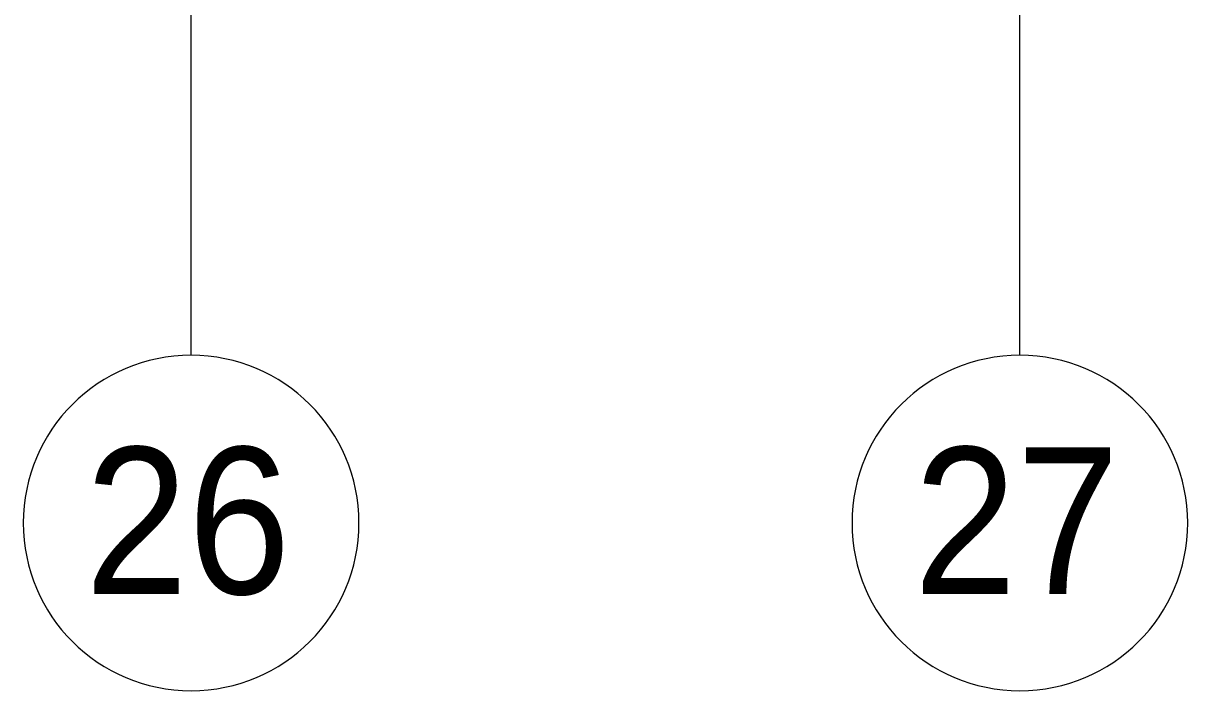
# Model space of a CAD drawing. Header units: millimetres. Extents: x -164500 to 426394, y -23753 to 102118.
# Drawn here: x 242632 to 248182, y -3507 to -324 of the extents above; entities that cross this region are included whole.
import ezdxf

# ---------------------------------------------------------------- set-up
doc = ezdxf.new("R2010")
doc.units = ezdxf.units.MM
doc.layers.add('Оси', color=7, linetype='Continuous', lineweight=9)
doc.layers.add('Оси-1', color=7, linetype='Continuous', lineweight=20)
doc.styles.add('Arial', font='arial.ttf', dxfattribs={"width": 0.9, "height": 700})

# ---------------------------------------------------------------- blocks, each defined once
blk = doc.blocks.new('Ось сетки - D8-29747960-Объем проектирования 2 этажа')
at = {"layer": 'Оси-1'}
for start, end in [(360, 180), (180, 360)]:
    blk.add_arc((0, 0), 4, start, end, dxfattribs=at)

msp = doc.modelspace()

# ---------------------------------------------------------------- linework, layer by layer
at = {"layer": 'Оси'}
for points in [[(243432.123, -1907.2), (243432.123, 3092.8), (243432.123, 16914.156), (243432.123, 21914.156)], [(247382.123, -1907.2), (247382.123, 3092.8), (247382.123, 16914.156), (247382.123, 21914.156)]]:
    msp.add_lwpolyline(points, dxfattribs=at)

# ---------------------------------------------------------------- block references
at = {"layer": 'Оси-1', "xscale": 199.9999999999999, "yscale": 199.9999999999999, "zscale": 199.9999999999999}
for p in [(243432.123, -2707.2), (247382.123, -2707.2)]:
    msp.add_blockref('Ось сетки - D8-29747960-Объем проектирования 2 этажа', p, dxfattribs=at)

# ---------------------------------------------------------------- texts
at = {"layer": 'Оси', "char_height": 700, "width": 1212.1515, "attachment_point": 1, "style": 'Arial'}
for s, insert in [('26', (242926.891, -2345.907)), ('27', (246876.891, -2345.907))]:
    msp.add_mtext(s, dxfattribs=dict(at, insert=insert))

doc.saveas('drawing.dxf')
